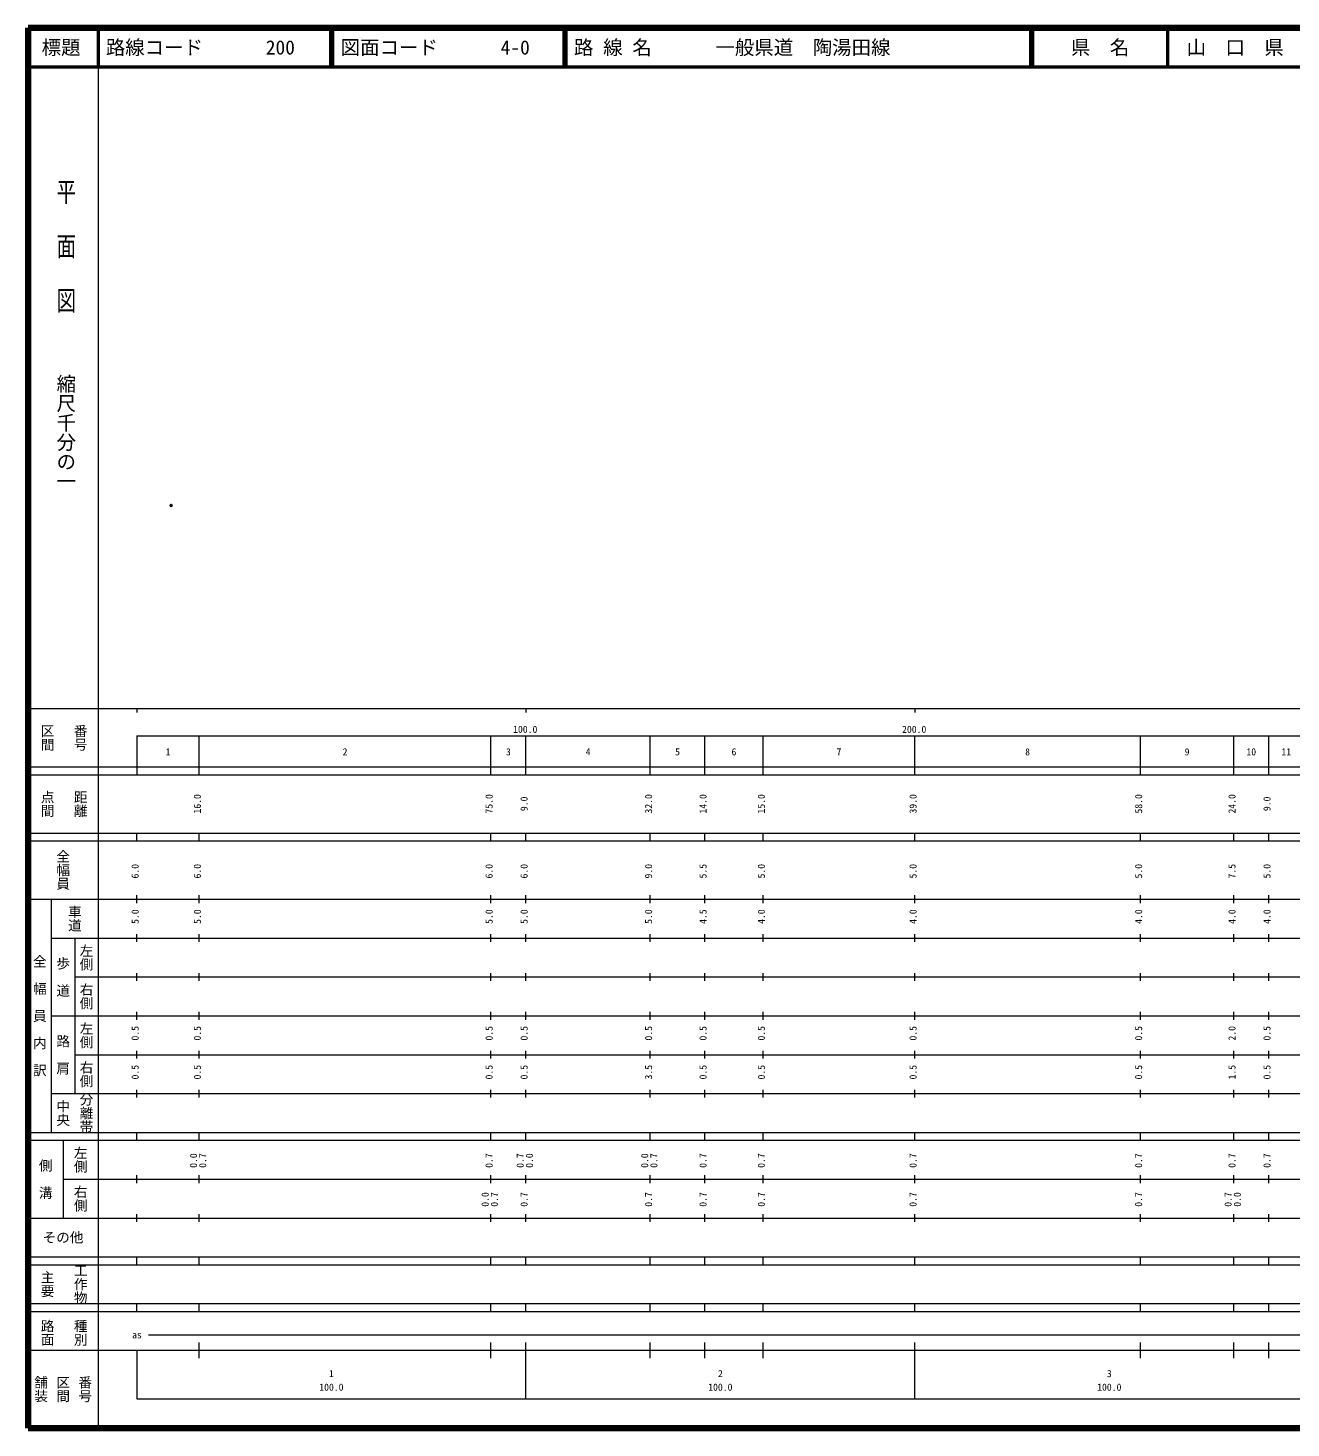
# Model space of a CAD drawing. Units: millimetres on the paper. Extents: x 40 to 680, y 20 to 380.
# Drawn here: x 40 to 364.7, y 20 to 380 of the extents above; entities that cross this region are included whole.
import ezdxf
from ezdxf.enums import TextEntityAlignment as Align

# ---------------------------------------------------------------- set-up
doc = ezdxf.new("R2010")
doc.units = ezdxf.units.MM
doc.header["$PDMODE"] = 32
doc.header["$PDSIZE"] = 0.5
doc.layers.add('M-OTRS', color=6, linetype='Continuous')
doc.layers.add('M-TTL-TXT', color=7, linetype='Continuous')
for name, color, linetype, lineweight in [('M-TTL', 2, 'Continuous', 140), ('M-TTL-BAND', 7, 'Continuous', 13), ('M-TTL-LINE', 7, 'Continuous', 50)]:
    doc.layers.add(name, color=color, linetype=linetype, lineweight=lineweight)
doc.styles.add('@ＭＳ ゴシック', font='')
doc.styles.add('ＭＳ ゴシック', font='')
doc.styles.get('@ＭＳ ゴシック').set_extended_font_data('@MS Gothic')
doc.styles.get('ＭＳ ゴシック').set_extended_font_data('MS Gothic')

msp = doc.modelspace()

# ---------------------------------------------------------------- linework, layer by layer
at = {"layer": 'M-OTRS'}
msp.add_point((76.782, 257.238), dxfattribs=at)
at = {"layer": 'M-TTL'}
for p, q in [((40, 380), (40, 20)), ((680, 380), (40, 380)), ((40, 20), (680, 20))]:
    msp.add_line(p, q, dxfattribs=at)
at = {"layer": 'M-TTL-BAND'}
for p, q in [((58, 370), (58, 20)), ((40, 205), (579, 205)), ((68, 205), (68, 204)), ((168, 205), (168, 204)), ((268, 205), (268, 204)), ((68, 198), (579, 198)), ((68, 198), (68, 188)), ((84, 188), (84, 198)), ((159, 188), (159, 198)), ((168, 188), (168, 198)), ((200, 188), (200, 198)), ((214, 188), (214, 198)), ((229, 188), (229, 198)), ((268, 188), (268, 198)), ((326, 188), (326, 198)), ((350, 188), (350, 198)), ((359, 188), (359, 198)), ((40, 190), (579, 190)), ((40, 188), (579, 188)), ((40, 173), (579, 173)), ((68, 171), (68, 173)), ((84, 171), (84, 173)), ((159, 171), (159, 173)), ((168, 171), (168, 173)), ((200, 171), (200, 173)), ((214, 171), (214, 173)), ((229, 171), (229, 173)), ((268, 171), (268, 173)), ((326, 171), (326, 173)), ((350, 171), (350, 173)), ((359, 171), (359, 173)), ((40, 171), (579, 171)), ((40, 156), (579, 156)), ((46, 96), (46, 156)), ((68, 155), (68, 157)), ((84, 155), (84, 157)), ((159, 155), (159, 157)), ((168, 155), (168, 157)), ((200, 155), (200, 157)), ((214, 155), (214, 157)), ((229, 155), (229, 157)), ((268, 155), (268, 157)), ((326, 155), (326, 157)), ((350, 155), (350, 157)), ((359, 155), (359, 157)), ((46, 146), (579, 146)), ((52, 146), (52, 106)), ((68, 145), (68, 147)), ((84, 145), (84, 147)), ((159, 145), (159, 147)), ((168, 145), (168, 147)), ((200, 145), (200, 147)), ((214, 145), (214, 147)), ((229, 145), (229, 147)), ((268, 145), (268, 147)), ((326, 145), (326, 147)), ((350, 145), (350, 147)), ((359, 145), (359, 147)), ((68, 135), (68, 137)), ((84, 135), (84, 137)), ((159, 135), (159, 137)), ((168, 135), (168, 137)), ((200, 135), (200, 137)), ((214, 135), (214, 137)), ((229, 135), (229, 137)), ((268, 135), (268, 137)), ((326, 135), (326, 137)), ((350, 135), (350, 137)), ((359, 135), (359, 137)), ((52, 136), (579, 136)), ((46, 126), (579, 126)), ((68, 125), (68, 127)), ((84, 125), (84, 127)), ((159, 125), (159, 127)), ((168, 125), (168, 127)), ((200, 125), (200, 127)), ((214, 125), (214, 127)), ((229, 125), (229, 127)), ((268, 125), (268, 127)), ((326, 125), (326, 127)), ((350, 125), (350, 127)), ((359, 125), (359, 127)), ((52, 116), (579, 116)), ((68, 115), (68, 117)), ((84, 115), (84, 117)), ((159, 115), (159, 117)), ((168, 115), (168, 117)), ((200, 115), (200, 117)), ((214, 115), (214, 117)), ((229, 115), (229, 117)), ((268, 115), (268, 117)), ((326, 115), (326, 117)), ((350, 115), (350, 117)), ((359, 115), (359, 117)), ((46, 106), (579, 106)), ((68, 105), (68, 107)), ((84, 105), (84, 107)), ((159, 105), (159, 107)), ((168, 105), (168, 107)), ((200, 105), (200, 107)), ((214, 105), (214, 107)), ((229, 105), (229, 107)), ((268, 105), (268, 107)), ((326, 105), (326, 107)), ((350, 105), (350, 107)), ((359, 105), (359, 107)), ((40, 96), (579, 96)), ((40, 94), (579, 94)), ((49, 94), (49, 74)), ((68, 94), (68, 96)), ((84, 94), (84, 96)), ((159, 94), (159, 96)), ((168, 94), (168, 96)), ((200, 94), (200, 96)), ((214, 94), (214, 96)), ((229, 94), (229, 96)), ((268, 94), (268, 96)), ((326, 94), (326, 96)), ((350, 94), (350, 96)), ((359, 94), (359, 96)), ((49, 84), (579, 84)), ((68, 83), (68, 85)), ((84, 83), (84, 85)), ((159, 83), (159, 85)), ((168, 83), (168, 85)), ((200, 83), (200, 85)), ((214, 83), (214, 85)), ((229, 83), (229, 85)), ((268, 83), (268, 85)), ((326, 83), (326, 85)), ((350, 83), (350, 85)), ((359, 83), (359, 85)), ((40, 74), (579, 74)), ((68, 73), (68, 75)), ((84, 73), (84, 75)), ((159, 73), (159, 75)), ((168, 73), (168, 75)), ((200, 73), (200, 75)), ((214, 73), (214, 75)), ((229, 73), (229, 75)), ((268, 73), (268, 75)), ((326, 73), (326, 75)), ((350, 73), (350, 75)), ((359, 73), (359, 75)), ((40, 64), (579, 64)), ((40, 62), (579, 62)), ((68, 62), (68, 64)), ((84, 62), (84, 64)), ((159, 62), (159, 64)), ((168, 62), (168, 64)), ((200, 62), (200, 64)), ((214, 62), (214, 64)), ((229, 62), (229, 64)), ((268, 62), (268, 64)), ((326, 62), (326, 64)), ((350, 62), (350, 64)), ((359, 62), (359, 64)), ((40, 52), (579, 52)), ((68, 50), (68, 52)), ((84, 50), (84, 52)), ((159, 50), (159, 52)), ((168, 50), (168, 52)), ((200, 50), (200, 52)), ((214, 50), (214, 52)), ((229, 50), (229, 52)), ((268, 50), (268, 52)), ((326, 50), (326, 52)), ((350, 50), (350, 52)), ((359, 50), (359, 52)), ((40, 50), (579, 50)), ((71, 44), (565, 44)), ((40, 40), (579, 40)), ((68, 40), (68, 27.5)), ((84, 38), (84, 42)), ((159, 38), (159, 42)), ((168, 27.5), (168, 42)), ((200, 38), (200, 42)), ((214, 38), (214, 42)), ((229, 38), (229, 42)), ((268, 27.5), (268, 42)), ((326, 38), (326, 42)), ((350, 38), (350, 42)), ((359, 38), (359, 42)), ((68, 27.5), (579, 27.5))]:
    msp.add_line(p, q, dxfattribs=at)
at = {"layer": 'M-TTL-LINE'}
for p, q in [((58, 380), (58, 370)), ((117.75, 380), (117.75, 370)), ((118.25, 380), (118.25, 370)), ((177.75, 380), (177.75, 370)), ((178.25, 380), (178.25, 370)), ((297.75, 380), (297.75, 370)), ((298.25, 380), (298.25, 370)), ((333, 380), (333, 370)), ((40, 370), (680, 370))]:
    msp.add_line(p, q, dxfattribs=at)

# ---------------------------------------------------------------- texts
at = {"layer": 'M-TTL-BAND', "style": '@ＭＳ ゴシック', "width": 1.4}
msp.add_text('平  面  図', height=3.666, rotation=270, dxfattribs=at).set_placement((49.777, 306.475), align=Align.MIDDLE_RIGHT)
at = {"layer": 'M-TTL-BAND', "style": '@ＭＳ ゴシック'}
msp.add_text('縮尺千分の一', height=3.666, rotation=270, dxfattribs=at).set_placement((49.777, 261.03), align=Align.MIDDLE_RIGHT)
for s, p in [('区間', (45, 197.5)), ('番号', (53.5, 197.5)), ('点間', (45, 180.5)), ('距離', (53.5, 180.5)), ('全幅員', (49, 163.5)), ('車道', (52, 151)), ('左側', (55, 141)), ('全\u3000幅\u3000員\u3000内\u3000訳', (43, 126)), ('歩\u3000道', (49, 136)), ('右側', (55, 131)), ('左側', (55, 121)), ('路\u3000肩', (49, 116)), ('右側', (55, 111)), ('分離帯', (55, 101)), ('中央', (49, 101)), ('左側', (53.5, 89)), ('側\u3000溝', (44.5, 84)), ('右側', (53.5, 79)), ('工作物', (53.5, 57)), ('主要', (45, 57)), ('路面', (45, 44.5)), ('種別', (53.5, 44.5)), ('舗装', (43.333, 30)), ('区間', (49, 30)), ('番号', (54.667, 30))]:
    msp.add_text(s, height=2.566, rotation=270, dxfattribs=at).set_placement(p, align=Align.MIDDLE_CENTER)
at = {"layer": 'M-TTL-BAND', "style": 'ＭＳ ゴシック'}
for s, p in [('100.0', (167.844, 198.195)), ('200.0', (267.844, 198.195)), ('1', (76, 192.405)), ('2', (121.5, 192.405)), ('3', (163.5, 192.405)), ('4', (184, 192.405)), ('5', (207, 192.405)), ('6', (221.5, 192.405)), ('7', (248.5, 192.405)), ('8', (297, 192.405)), ('9', (338, 192.405)), ('10', (354.5, 192.405)), ('11', (363.5, 192.405)), ('as', (68, 42.5)), ('1', (118, 32.523)), ('2', (218, 32.523)), ('3', (318, 32.523)), ('100.0', (118, 29.033)), ('100.0', (218, 29.033)), ('100.0', (318, 29.033))]:
    msp.add_text(s, height=1.833, dxfattribs=at).set_placement(p, align=Align.BOTTOM_CENTER)
for s, p in [('16.0', (85, 180.5)), ('75.0', (160, 180.5)), ('9.0', (169, 180.5)), ('32.0', (201, 180.5)), ('14.0', (215, 180.5)), ('15.0', (230, 180.5)), ('39.0', (269, 180.5)), ('58.0', (327, 180.5)), ('24.0', (351, 180.5)), ('9.0', (360, 180.5)), ('6.0', (69, 163.174)), ('6.0', (85, 163.174)), ('6.0', (160, 163.174)), ('6.0', (169, 163.174)), ('9.0', (201, 163.174)), ('5.5', (215, 163.174)), ('5.0', (230, 163.174)), ('5.0', (269, 163.174)), ('5.0', (327, 163.174)), ('7.5', (351, 163.174)), ('5.0', (360, 163.174)), ('5.0', (69, 151.5)), ('5.0', (85, 151.5)), ('5.0', (160, 151.5)), ('5.0', (169, 151.5)), ('5.0', (201, 151.5)), ('4.5', (215, 151.5)), ('4.0', (230, 151.5)), ('4.0', (269, 151.5)), ('4.0', (327, 151.5)), ('4.0', (351, 151.5)), ('4.0', (360, 151.5)), ('0.5', (69, 121.5)), ('0.5', (85, 121.5)), ('0.5', (160, 121.5)), ('0.5', (169, 121.5)), ('0.5', (201, 121.5)), ('0.5', (215, 121.5)), ('0.5', (230, 121.5)), ('0.5', (269, 121.5)), ('0.5', (327, 121.5)), ('2.0', (351, 121.5)), ('0.5', (360, 121.5)), ('0.5', (69, 111.5)), ('0.5', (85, 111.5)), ('0.5', (160, 111.5)), ('0.5', (169, 111.5)), ('3.5', (201, 111.5)), ('0.5', (215, 111.5)), ('0.5', (230, 111.5)), ('0.5', (269, 111.5)), ('0.5', (327, 111.5)), ('1.5', (351, 111.5)), ('0.5', (360, 111.5)), ('0.0', (84, 88.764)), ('0.7', (86.37, 88.764)), ('0.7', (160, 88.764)), ('0.7', (168, 88.764)), ('0.0', (170.37, 88.764)), ('0.0', (200, 88.764)), ('0.7', (202.37, 88.764)), ('0.7', (215, 88.764)), ('0.7', (230, 88.764)), ('0.7', (269, 88.764)), ('0.7', (327, 88.764)), ('0.7', (351, 88.764)), ('0.7', (360, 88.764)), ('0.0', (159, 78.764)), ('0.7', (161.37, 78.764)), ('0.7', (169, 78.764)), ('0.7', (201, 78.764)), ('0.7', (215, 78.764)), ('0.7', (230, 78.764)), ('0.7', (269, 78.764)), ('0.7', (327, 78.764)), ('0.7', (350, 78.764)), ('0.0', (352.37, 78.764))]:
    msp.add_text(s, height=1.833, rotation=90, dxfattribs=at).set_placement(p, align=Align.BOTTOM_CENTER)
msp.add_text('その他', height=2.566, dxfattribs=at).set_placement((49, 69), align=Align.MIDDLE_CENTER)
at = {"layer": 'M-TTL-TXT', "style": 'ＭＳ ゴシック'}
for s, p in [('標題', (48.5, 375)), ('県\u3000名', (315.625, 375)), ('山\u3000口\u3000県', (350.375, 375))]:
    msp.add_text(s, height=3.666, dxfattribs=at).set_placement(p, align=Align.MIDDLE_CENTER)
for s, p in [('路線コード', (60, 375)), ('200', (101.142, 375)), ('図面コード', (120.38, 375)), ('4-0', (161.521, 375)), ('路 線 名', (180.38, 375)), ('一般県道\u3000陶湯田線', (216.734, 375))]:
    msp.add_text(s, height=3.666, dxfattribs=at).set_placement(p, align=Align.MIDDLE_LEFT)

doc.saveas('drawing.dxf')
